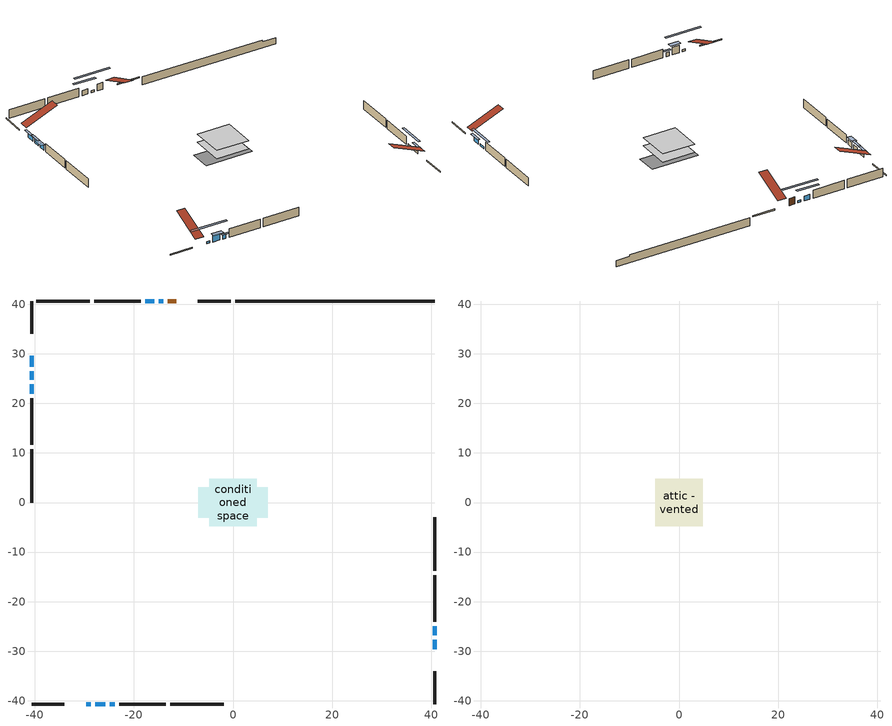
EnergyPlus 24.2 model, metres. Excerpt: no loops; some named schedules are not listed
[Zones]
conditioned space
 floor outside (Floor1 construction): -1.43,-1.43 -1.43,1.43 1.43,1.43 1.43,-1.43 z0.31
 floor adiabatic (AdiabaticFloorConstruction): -4.83,-4.83 -4.83,4.83 4.83,4.83 4.83,-4.83 z0.31
 floor foundation (Slab1 construction): -6.98,-3.06 -6.98,3.06 6.98,3.06 6.98,-3.06 z-2.05
 wall outside (RimJoist1 construction): -0.44,40.63 -7.06,40.63 / -40.63,-40.63 -34.01,-40.63 / -40.63,40.63 -40.63,34.01 / 40.63,-40.63 40.63,-34.01 z0.31:0.61
 wall outside (AdiabaticWallConstruction 1): -11.44,40.63 -13.16,40.63 z0.31:2.34
 wall outside (AdiabaticWallConstruction): 40.63,-29.64 40.63,-27.7 / -24.83,-40.63 -23.86,-40.63 z0.31:1.43; 40.63,-26.78 40.63,-24.95 / -14.08,40.63 -15,40.63 / -29.64,-40.63 -28.72,-40.63 z0.31:0.92; -15.93,40.63 -17.71,40.63 z0.31:1.78; -40.63,29.64 -40.63,27.35 z0.31:1.45; -40.63,26.42 -40.63,24.74 z0.31:1.58; -27.79,-40.63 -25.76,-40.63 z0.31:2.5; -40.63,23.82 -40.63,21.96 z0.31:1.76
 wall outside (Wall1 construction): -18.63,40.63 -28,40.63 / -22.94,-40.63 -13.57,-40.63 / -40.63,21.03 -40.63,11.67 / 40.63,-24.02 40.63,-14.65 z0.31:2.75
 wall outside (Wall2 construction): -28.93,40.63 -39.7,40.63 / -12.64,-40.63 -1.87,-40.63 / -40.63,10.74 -40.63,-0.04 / 40.63,-13.72 40.63,-2.95 z0.31:2.75
 wall foundation (FoundationWall1 construction): 0.49,40.63,-2.05 0.49,40.63,0.31 36.62,40.63,0.31 36.62,40.63,-0.25 40.63,40.63,-0.25 40.63,40.63,-2.05
 window (WindowConstruction): 40.63,-29.64 40.63,-27.7 z0.31:1.43
 window (WindowConstruction 7): 40.63,-26.77 40.63,-24.95 z0.31:0.92
 window (WindowConstruction 8): -14.09,40.63 -15,40.63 z0.31:0.92
 window (WindowConstruction 9): -29.64,-40.63 -28.72,-40.63 z0.31:0.92
 window (WindowConstruction 1): -15.93,40.63 -17.71,40.63 z0.31:1.78
 window (WindowConstruction 2): -40.63,29.64 -40.63,27.35 z0.31:1.45
 window (WindowConstruction 3): -40.63,26.42 -40.63,24.75 z0.31:1.58
 window (WindowConstruction 4): -27.79,-40.63 -25.76,-40.63 z0.31:2.5
 window (WindowConstruction 5): -40.63,23.82 -40.63,21.96 z0.31:1.76
 window (WindowConstruction 6): -24.83,-40.63 -23.86,-40.63 z0.31:1.43
 door (Door): -11.44,40.63 -13.16,40.63 z0.31:2.34
 ceiling adiabatic (AdiabaticFloorConstruction): 4.83,-4.83 4.83,4.83 -4.83,4.83 -4.83,-4.83 z0.31
attic - vented
 floor to conditioned space (Floor2 construction Reversed): -4.83,-4.83 -4.83,4.83 4.83,4.83 4.83,-4.83 z2.75
 roof outside (Roof1 construction): -10.51,40.63,2.75 -10.51,31.34,6.62 -7.99,31.34,6.62 -7.99,40.63,2.75; -30.56,-40.63,2.75 -30.56,-31.34,6.62 -33.08,-31.34,6.62 -33.08,-40.63,2.75; -40.63,30.56,2.75 -31.34,30.56,6.62 -31.34,33.08,6.62 -40.63,33.08,2.75; 40.63,-30.56,2.75 31.34,-30.56,6.62 31.34,-33.08,6.62 40.63,-33.08,2.75
shading: 40.63,-26.94 40.63,-30.39 41.24,-30.39 41.24,-26.94 z2.19; 40.63,-21.9 40.63,-29.83 41.24,-29.83 41.24,-21.9 z3.97; -19.88,40.63 -9.21,40.63 -9.21,41.24 -19.88,41.24 z5.8; -23.84,-40.63 -34.52,-40.63 -34.52,-41.24 -23.84,-41.24 z5.8; -20.15,40.63 -13.49,40.63 -13.49,41.24 -20.15,41.24 z4.22; -40.63,26.59 -40.63,30.39 -41.24,30.39 -41.24,26.59 z2.21; -40.63,23.99 -40.63,27.18 -41.24,27.18 -41.24,23.99 z2.34; -25.3,-40.63 -28.25,-40.63 -28.25,-41.85 -25.3,-41.85 z2.96; -40.63,21.5 -40.63,24.28 -41.85,24.28 -41.85,21.5 z2.22; -23.4,-40.63 -25.29,-40.63 -25.29,-41.24 -23.4,-41.24 z1.89
[Building]
Building 1: Terrain=Suburbs
[Site:Location]
Mont Joli AP_QC: Latitude {deg}=48.61; Longitude {deg}=-68.21; Time Zone {hr}=-5; Elevation {m}=52; Keep Site Location Information=Yes
[Site:GroundTemperature:Shallow]
-0.843868, -3.04892, -3.2255, -2.1791, 2.02165, 6.20283, 9.82768, 12.1239, 12.319, 10.4514, 6.91898, 2.86606
[Site:WaterMainsTemperature]
Calculation Method=Schedule; Temperature Schedule=mains temperature schedule
[Material] Roughness=Rough; Thermal Absorptance=0.9
Name | Thickness {m} | Conductivity {W/m-K} | Density {kg/m3} | Specific Heat {J/kg-K} | Solar Absorptance | Visible Absorptance
asphalt or fiberglass shingles | 0.00635 | 0.162714 | 1121.4 | 1465.45 | 0.4 | 0.4
ceiling loosefill ins | 0.254 | 0.0480833 | 16.02 | 1046.75 | 0.7 | 0.7
ceiling stud and cavity | 0.1397 | 0.22475 | 65.682 | 1177.47 | 0.7 | 0.7
concrete 4.0 in. | 0.1016 | 1.803125 | 2242.8 | 837.4 | 0.7 | 0.7
concrete 8.0 in. | 0.2032 | 1.803125 | 2242.8 | 837.4 | 0.7 | 0.7
door material | 0.04445 | 0.0451087 | 512.64 | 1214.23 | 0.7 | 0.7
exterior vertical ins | 0.0134161 | 0.029427 | 32.04 | 1214.23 | 0.7 | 0.7
floor covering | 0.0127 | 0.0433444 | 54.468 | 1339.84 | 0.6 | 0.6
floor rigid ins; wall rigid ins 2 | 0.512978 | 0.029427 | 32.04 | 1214.23 | 0.7 | 0.7
floor stud and cavity | 0.1397 | 0.0912768 | 92.3553 | 1139.71 | 0.7 | 0.7
floor stud and cavity 1 | 0.1397 | 1.75129 | 37.0049 | 1207.88 | 0.7 | 0.7
furniture material conditioned space 1 | 0.1524 | 0.115458 | 640.8 | 1214.23 | 0.6 | 0.6
gypsum board | 0.0127 | 0.160291 | 801 | 837.4 | 0.6 | 0.6
gypsum board 1 | 0.0127 | 0.160291 | 801 | 837.4 | 0.7 | 0.7
osb sheathing 0.5 in. | 0.0127 | 0.115458 | 512.64 | 1214.23 | 0.7 | 0.7
osb sheathing 0.75 in. | 0.01905 | 0.115458 | 512.64 | 1214.23 | 0.7 | 0.7
osb sheathing 2.0 in. | 0.0508 | 0.115458 | 512.64 | 1214.23 | 0.7 | 0.7
rim joist stud and cavity | 0.0508 | 0.028103 | 125.044 | 1163.47 | 0.6 | 0.6
wall rigid ins | 0.051816 | 0.029427 | 32.04 | 1214.23 | 0.7 | 0.7
wall rigid ins 1 | 0.103632 | 0.029427 | 32.04 | 1214.23 | 0.7 | 0.7
wall stud and cavity | 0.1397 | 0.130922 | 139.0536 | 1170.24 | 0.7 | 0.7
wall stud and cavity 1 | 0.1397 | 0.592116 | 139.0536 | 1170.24 | 0.7 | 0.7
wall stud and cavity 2 | 0.0889 | 0.380278 | 52.3479 | 1209.89 | 0.7 | 0.7
wall stud and cavity 3 | 0.0889 | 0.391764 | 83.0341 | 1211.67 | 0.7 | 0.7
wood siding | 0.0254 | 0.102417 | 544.68 | 1172.36 | 0.4 | 0.4
wood siding 1; wood siding 2; wood siding 3 | 0.0254 | 0.102417 | 544.68 | 1172.36 | 0.7 | 0.7
[WindowMaterial:SimpleGlazingSystem]
Name | U-Factor {W/m2-K} | Solar Heat Gain Coefficient
WindowMaterial | 2.66412 | 0.57
WindowMaterial 1 | 2.66071 | 0.64
WindowMaterial 2 | 2.66355 | 0.59
WindowMaterial 3 | 2.66185 | 0.62
WindowMaterial 4 | 2.7033 | 0.61
WindowMaterial 5 | 3.0383 | 0.46
[Construction]
AdiabaticFloorConstruction: floor stud and cavity 1, floor rigid ins, osb sheathing 0.75 in., floor covering
AdiabaticWallConstruction: wood siding 2, wall rigid ins 2, wall stud and cavity 2, gypsum board
AdiabaticWallConstruction 1: wood siding 3, wall rigid ins 2, wall stud and cavity 2, gypsum board
Door: door material
Floor1 construction: floor stud and cavity, osb sheathing 0.75 in., floor covering
Floor2 construction Reversed: gypsum board, ceiling stud and cavity, ceiling loosefill ins
FoundationWall1 construction: concrete 8.0 in., gypsum board 1
furniture construction conditioned space 1: furniture material conditioned space 1
PartitionWallConstruction: gypsum board, wall stud and cavity 3, gypsum board
RimJoist1 construction: wood siding 1, osb sheathing 2.0 in., rim joist stud and cavity
Roof1 construction: asphalt or fiberglass shingles
Slab1 construction: concrete 4.0 in.
Wall1 construction: wood siding, wall rigid ins, osb sheathing 0.5 in., wall stud and cavity, gypsum board
Wall2 construction: wood siding, wall rigid ins 1, osb sheathing 0.5 in., wall stud and cavity 1, gypsum board
WindowConstruction; WindowConstruction 6: WindowMaterial
WindowConstruction 1; WindowConstruction 5: WindowMaterial 1
WindowConstruction 2: WindowMaterial 2
WindowConstruction 3: WindowMaterial 3
WindowConstruction 4: WindowMaterial 4
WindowConstruction 7; WindowConstruction 8; WindowConstruction 9: WindowMaterial 5
[Zone] Multiplier=1; Part of Total Floor Area=Yes
Name | Volume {m3}
attic - vented | 57.9367
conditioned space | 448.3
[Space]
Name | Zone | Volume {m3}
attic - vented 1 | attic - vented | 57.9367
conditioned space 1 | conditioned space | 448.3
[ZoneInfiltration:EffectiveLeakageArea]
infil attic - vented 1: Zone or Space=attic - vented 1; Schedule=Always On Discrete; Effective Air Leakage Area {cm2}=3251.48; Stack Coefficient=0.000269148; Wind Coefficient=1.10845e-05
[ZoneMixing]
whole house fan mix: Zone or Space=attic - vented; Schedule=Always On Continuous; Design Flow Rate Calculation Method=Flow/Zone; Design Flow Rate {m3/s}=0; Source Zone or Space=conditioned space
[SurfaceProperty:ExposedFoundationPerimeter]
Slab1: Exposed Perimeter Calculation Method=TotalExposedPerimeter; Total Exposed Perimeter {m}=40.143
[InternalMass] Zone or ZoneList=conditioned space; Space or SpaceList=conditioned space 1
Name | Construction | Surface Area {m2}
furniture mass conditioned space 1 | furniture construction conditioned space 1 | 74.8122
partition wall mass | PartitionWallConstruction | 187.031
[Lights]
interior lighting: Zone or ZoneList or Space or SpaceList=conditioned space 1; Schedule=interior lighting schedule; Design Level Calculation Method=LightingLevel; Lighting Level {W}=343.2; Return Air Fraction=0; Fraction Radiant=0.6; Fraction Visible=0.2; Fraction Replaceable=1
[People]
occupants: Zone or ZoneList or Space or SpaceList=conditioned space 1; Number of People Schedule=occupants schedule; Number of People Calculation Method=People; Number of People=3; Fraction Radiant=0.314171; Sensible Heat Fraction=0.56303; Activity Level Schedule=occupants activity schedule; Carbon Dioxide Generation Rate {m3/s-W}=0; Enable ASHRAE 55 Comfort Warnings=No; Mean Radiant Temperature Calculation Type=EnclosureAveraged
[ElectricEquipment] Zone or ZoneList or Space or SpaceList=conditioned space 1; Design Level Calculation Method=EquipmentLevel
Name | Schedule | Design Level {W} | Fraction Latent | Fraction Radiant | Fraction Lost
clothes dryer | clothes dryer schedule | 140.772 | 0.015 | 0.081 | 0.85
clothes washer | clothes washer schedule | 32.1985 | 0.03 | 0.162 | 0.7
cooking range | cooking range schedule | 215.147 | 0.08 | 0.432 | 0.2
dishwasher | dishwasher schedule | 66.8632 | 0.3 | 0.18 | 0.4
fridge | fridge schedule | 72.9452 | 0 | 0.6 | 0
mech vent bath fan 0 | mech vent bath fan 0 schedule | 50.2 | 0 | 0 | 1
mech vent house fan | mech vent house fan schedule | 0.95 | 0 | 0 | 1
mech vent house fan cfis | mech vent house fan cfis schedule | 0 | 0 | 0 | 0
misc plug loads | misc plug loads schedule | 494.7 | 0.045 | 0.513 | 0.1
whole house fan | Always On Discrete | 0 | 0 | 0 | 1
[OtherEquipment] Zone or ZoneList or Space or SpaceList=conditioned space 1; Design Level Calculation Method=EquipmentLevel
Name | Fuel Type | Schedule | Design Level {W} | Fraction Latent | Fraction Radiant | Fraction Lost
clothes dryer 1 | Electricity | clothes dryer schedule | 0 | 0.015 | 0.081 | 0.85
cooking range 1 | Electricity | cooking range schedule | 0 | 0.08 | 0.432 | 0.2
general water use latent | None | general water use schedule | 62.594 | 1 | 0 | 0
general water use sensible | None | general water use schedule | -61.6891 | 0 | 0.6 | 0
mech vent house fan latent load | None | Always On Discrete | 0 | 1 | 0 | 0
mech vent house fan sensible load | None | Always On Discrete | 0 | 0 | 0 | 0
water heater energy adjustment1 | Electricity | Always On Discrete | 0.01 | 0 | 0 | 1
[ZoneInfiltration:DesignFlowRate] Zone or ZoneList or Space or SpaceList=conditioned space 1; Schedule=Always On Discrete; Design Flow Rate Calculation Method=Flow/Zone; Design Flow Rate {m3/s}=0
infil flow; natural vent flow; whole house fan flow
[ZoneControl:Thermostat]
conditioned space Thermostat: Zone or ZoneList=conditioned space; Control Type Schedule=conditioned space Thermostat Schedule; Control 1=conditioned space temperature setpoint; Temperature Difference Between Cutout And Setpoint {deltaC}=0
[ZoneHVAC:Baseboard:Convective:Electric]
electric baseboard: Availability Schedule=Always On Discrete; Heating Design Capacity {W}=11025.6; Efficiency=1
[AirLoopHVAC:UnitarySystem]
unit heater unitary system: Control Type=Load; Controlling Zone or Thermostat Location=conditioned space; Dehumidification Control Type=None; Availability Schedule=Always On Discrete; Supply Fan=unit heater supply fan; Fan Placement=BlowThrough; Supply Air Fan Operating Mode Schedule=unit heater auto fan schedule; Heating Coil=unit heater htg coil; DX Heating Coil Sizing Ratio=1; Use DOAS DX Cooling Coil=No; Minimum Supply Air Temperature {C}=2; Latent Load Control=SensibleOnlyLoadControl; Cooling Supply Air Flow Rate Method=None; Heating Supply Air Flow Rate Method=SupplyAirFlowRate; Heating Supply Air Flow Rate {m3/s}=0.00141584; No Load Supply Air Flow Rate Method=SupplyAirFlowRate; No Load Supply Air Flow Rate {m3/s}=0; No Load Supply Air Flow Rate Control Set To Low Speed=Yes; Maximum Supply Air Temperature {C}=48.8889; Maximum Outdoor Dry-Bulb Temperature for Supplemental Heater Operation {C}=21; Ancillary On-Cycle Electric Power {W}=0; Ancillary Off-Cycle Electric Power {W}=0
[Fan:SystemModel]
unit heater supply fan: Availability Schedule=Always On Discrete; Design Maximum Air Flow Rate {m3/s}=0.00141584; Speed Control Method=Discrete; Electric Power Minimum Flow Rate Fraction=0.2; Design Pressure Rise {Pa}=500; Motor Efficiency=1; Motor In Air Stream Fraction=1; Design Electric Power Consumption {W}=Autosize; Design Power Sizing Method=PowerPerFlow; Electric Power Per Unit Flow Rate {W/(m3/s)}=28251.7; Electric Power Per Unit Flow Rate Per Unit Pressure {W/((m3/s)-Pa)}=1.66667; Fan Total Efficiency=0.7; Motor Loss Radiative Fraction=0; Number of Speeds=1; Speed Flow Fraction 1=1; Speed Electric Power Fraction 1=1
[Coil:Heating:Fuel]
unit heater htg coil: Availability Schedule=Always On Discrete; Fuel Type=OtherFuel1; Burner Efficiency=0.3; Nominal Capacity {W}=0.293071; On Cycle Parasitic Electric Load {W}=0; Off Cycle Parasitic Fuel Load {W}=0
[Zone equipment]
conditioned space: electric baseboard, unit heater unitary system
[Foundation:Kiva]
Foundation Kiva 1: Initial Indoor Air Temperature {C}=18; Wall Height Above Grade {m}=0.310012; Wall Depth Below Slab {m}=0.2032; Custom Block Material Name 1=exterior vertical ins; Custom Block Depth 1 {m}=2.36001; Custom Block X Position 1 {m}=0.2159; Custom Block Z Position 1 {m}=0
[Foundation:Kiva:Settings]
Soil Conductivity {W/m-K}=0.849921; Soil Density {kg/m3}=1842.3; Soil Specific Heat {J/kg-K}=418.7; Ground Solar Absorptivity=0.9; Ground Thermal Absorptivity=0.9; Ground Surface Roughness {m}=0.03; Far-Field Width {m}=40; Deep-Ground Boundary Condition=ZeroFlux; Deep-Ground Depth {m}=40; Minimum Cell Dimension {m}=0.2; Maximum Cell Growth Coefficient=3; Simulation Timestep=Timestep
[Exterior:Lights]
exterior lighting: Schedule=exterior lighting schedule; Design Level {W}=75.6
[EnergyManagementSystem:GlobalVariable]
infil_program_Qfan
infil_program_Qinf
natural_vent_program_Qnv
natural_vent_program_Qwhf
[EnergyManagementSystem:Sensor]
Name | Output:Variable or Output:Meter Index Key | Output:Variable or Output:Meter
airflow_gain | infil flow | Infiltration Sensible Heat Gain Energy
airflow_gain_1 | natural vent flow | Infiltration Sensible Heat Gain Energy
airflow_gain_2 | whole house fan flow | Infiltration Sensible Heat Gain Energy
airflow_loss | infil flow | Infiltration Sensible Heat Loss Energy
airflow_loss_1 | natural vent flow | Infiltration Sensible Heat Loss Energy
airflow_loss_2 | whole house fan flow | Infiltration Sensible Heat Loss Energy
clg_load_cond |  | Cooling:EnergyTransfer:Zone:CONDITIONED SPACE
clg_sp_s; clg_sp_s_1 | cooling setpoint | Schedule Value
clothes_dryer_exhaust_0_sch_s | clothes dryer exhaust 0 schedule | Schedule Value
conditioned_space_clg_unmet_s | conditioned space | Zone Cooling Setpoint Not Met Time
conditioned_space_htg_unmet_s | conditioned space | Zone Heating Setpoint Not Met Time
cool_season | cooling season schedule | Schedule Value
fridge_tin_s | conditioned space | Zone Mean Air Temperature
htg_load_cond |  | Heating:EnergyTransfer:Zone:CONDITIONED SPACE
htg_sp_s; htg_sp_s_1 | heating setpoint | Schedule Value
ig_ee_conv | clothes dryer | Electric Equipment Convective Heating Energy
ig_ee_conv_2 | cooking range | Electric Equipment Convective Heating Energy
ig_ee_conv_4 | fridge | Electric Equipment Convective Heating Energy
ig_ee_conv_5 | misc plug loads | Electric Equipment Convective Heating Energy
ig_ee_conv_6 | whole house fan | Electric Equipment Convective Heating Energy
ig_ee_rad | clothes dryer | Electric Equipment Radiant Heating Energy
ig_ee_rad_2 | cooking range | Electric Equipment Radiant Heating Energy
ig_ee_rad_4 | fridge | Electric Equipment Radiant Heating Energy
ig_ee_rad_5 | misc plug loads | Electric Equipment Radiant Heating Energy
ig_ee_rad_6 | whole house fan | Electric Equipment Radiant Heating Energy
ig_lgt_conv | interior lighting | Lights Convective Heating Energy
ig_lgt_rad | interior lighting | Lights Radiant Heating Energy
ig_lgt_vis | interior lighting | Lights Visible Radiation Heating Energy
ig_oe_conv | clothes dryer 1 | Other Equipment Convective Heating Energy
ig_oe_conv_1 | cooking range 1 | Other Equipment Convective Heating Energy
ig_oe_conv_2 | general water use latent | Other Equipment Convective Heating Energy
ig_oe_conv_3 | general water use sensible | Other Equipment Convective Heating Energy
ig_oe_conv_4 | water heater energy adjustment1 | Other Equipment Convective Heating Energy
ig_oe_rad | clothes dryer 1 | Other Equipment Radiant Heating Energy
ig_oe_rad_1 | cooking range 1 | Other Equipment Radiant Heating Energy
ig_oe_rad_2 | general water use latent | Other Equipment Radiant Heating Energy
ig_oe_rad_3 | general water use sensible | Other Equipment Radiant Heating Energy
ig_oe_rad_4 | water heater energy adjustment1 | Other Equipment Radiant Heating Energy
ig_ppl_conv | occupants | People Convective Heating Energy
ig_ppl_rad | occupants | People Radiant Heating Energy
im_conv | furniture mass conditioned space 1 | Surface Inside Face Convection Heat Gain Energy
im_conv_1 | partition wall mass | Surface Inside Face Convection Heat Gain Energy
im_ig | furniture mass conditioned space 1 | Surface Inside Face Internal Gains Radiation Heat Gain Energy
im_ig_1 | partition wall mass | Surface Inside Face Internal Gains Radiation Heat Gain Energy
im_lgt | furniture mass conditioned space 1 | Surface Inside Face Lights Radiation Heat Gain Energy
im_lgt_1 | partition wall mass | Surface Inside Face Lights Radiation Heat Gain Energy
im_sol | furniture mass conditioned space 1 | Surface Inside Face Solar Radiation Heat Gain Energy
im_sol_1 | partition wall mass | Surface Inside Face Solar Radiation Heat Gain Energy
im_surf | furniture mass conditioned space 1 | Surface Inside Face Net Surface Thermal Radiation Heat Gain Energy
im_surf_1 | partition wall mass | Surface Inside Face Net Surface Thermal Radiation Heat Gain Energy
mech_vent_bath_fan_0_sch_s | mech vent bath fan 0 schedule | Schedule Value
mv_conv | mech vent bath fan 0 | Electric Equipment Convective Heating Energy
mv_conv_1 | mech vent house fan | Electric Equipment Convective Heating Energy
mv_conv_2 | mech vent house fan cfis | Electric Equipment Convective Heating Energy
mv_conv_3 | mech vent house fan latent load | Other Equipment Convective Heating Energy
mv_conv_4 | mech vent house fan sensible load | Other Equipment Convective Heating Energy
mv_rad | mech vent bath fan 0 | Electric Equipment Radiant Heating Energy
mv_rad_1 | mech vent house fan | Electric Equipment Radiant Heating Energy
mv_rad_2 | mech vent house fan cfis | Electric Equipment Radiant Heating Energy
mv_rad_3 | mech vent house fan latent load | Other Equipment Radiant Heating Energy
mv_rad_4 | mech vent house fan sensible load | Other Equipment Radiant Heating Energy
natural_vent_s | natural vent schedule | Schedule Value
out_pb_s |  | Site Outdoor Air Barometric Pressure
out_wt_s |  | Site Outdoor Air Humidity Ratio
site_vw_s |  | Site Wind Speed
ss_back_out | Window1 | Surface Window Shortwave from Zone Back Out Window Heat Transfer Rate
ss_back_out_1 | Window10 | Surface Window Shortwave from Zone Back Out Window Heat Transfer Rate
ss_back_out_2 | Window12 | Surface Window Shortwave from Zone Back Out Window Heat Transfer Rate
ss_back_out_3 | Window13 | Surface Window Shortwave from Zone Back Out Window Heat Transfer Rate
ss_back_out_4 | Window3 | Surface Window Shortwave from Zone Back Out Window Heat Transfer Rate
ss_back_out_5 | Window4 | Surface Window Shortwave from Zone Back Out Window Heat Transfer Rate
ss_back_out_6 | Window6 | Surface Window Shortwave from Zone Back Out Window Heat Transfer Rate
ss_back_out_7 | Window7 | Surface Window Shortwave from Zone Back Out Window Heat Transfer Rate
ss_back_out_8 | Window8 | Surface Window Shortwave from Zone Back Out Window Heat Transfer Rate
ss_back_out_9 | Window9 | Surface Window Shortwave from Zone Back Out Window Heat Transfer Rate
ss_conv | Door1 | Surface Inside Face Convection Heat Gain Energy
ss_conv_1 | Window1 | Surface Inside Face Convection Heat Gain Energy
ss_conv_10 | Window9 | Surface Inside Face Convection Heat Gain Energy
ss_conv_2 | Window10 | Surface Inside Face Convection Heat Gain Energy
ss_conv_3 | Window12 | Surface Inside Face Convection Heat Gain Energy
ss_conv_4 | Window13 | Surface Inside Face Convection Heat Gain Energy
ss_conv_5 | Window3 | Surface Inside Face Convection Heat Gain Energy
ss_conv_6 | Window4 | Surface Inside Face Convection Heat Gain Energy
ss_conv_7 | Window6 | Surface Inside Face Convection Heat Gain Energy
ss_conv_8 | Window7 | Surface Inside Face Convection Heat Gain Energy
ss_conv_9 | Window8 | Surface Inside Face Convection Heat Gain Energy
ss_ig | Door1 | Surface Inside Face Internal Gains Radiation Heat Gain Energy
ss_ig_1 | Window1 | Surface Inside Face Internal Gains Radiation Heat Gain Energy
ss_ig_10 | Window9 | Surface Inside Face Internal Gains Radiation Heat Gain Energy
ss_ig_2 | Window10 | Surface Inside Face Internal Gains Radiation Heat Gain Energy
ss_ig_3 | Window12 | Surface Inside Face Internal Gains Radiation Heat Gain Energy
ss_ig_4 | Window13 | Surface Inside Face Internal Gains Radiation Heat Gain Energy
ss_ig_5 | Window3 | Surface Inside Face Internal Gains Radiation Heat Gain Energy
ss_ig_6 | Window4 | Surface Inside Face Internal Gains Radiation Heat Gain Energy
ss_ig_7 | Window6 | Surface Inside Face Internal Gains Radiation Heat Gain Energy
ss_ig_8 | Window7 | Surface Inside Face Internal Gains Radiation Heat Gain Energy
ss_ig_9 | Window8 | Surface Inside Face Internal Gains Radiation Heat Gain Energy
ss_lgt | Door1 | Surface Inside Face Lights Radiation Heat Gain Energy
ss_sol | Door1 | Surface Inside Face Solar Radiation Heat Gain Energy
ss_surf | Door1 | Surface Inside Face Net Surface Thermal Radiation Heat Gain Energy
ss_surf_1 | Window1 | Surface Inside Face Net Surface Thermal Radiation Heat Gain Energy
ss_surf_10 | Window9 | Surface Inside Face Net Surface Thermal Radiation Heat Gain Energy
ss_surf_2 | Window10 | Surface Inside Face Net Surface Thermal Radiation Heat Gain Energy
ss_surf_3 | Window12 | Surface Inside Face Net Surface Thermal Radiation Heat Gain Energy
ss_surf_4 | Window13 | Surface Inside Face Net Surface Thermal Radiation Heat Gain Energy
ss_surf_5 | Window3 | Surface Inside Face Net Surface Thermal Radiation Heat Gain Energy
ss_surf_6 | Window4 | Surface Inside Face Net Surface Thermal Radiation Heat Gain Energy
ss_surf_7 | Window6 | Surface Inside Face Net Surface Thermal Radiation Heat Gain Energy
ss_surf_8 | Window7 | Surface Inside Face Net Surface Thermal Radiation Heat Gain Energy
ss_surf_9 | Window8 | Surface Inside Face Net Surface Thermal Radiation Heat Gain Energy
ss_trans_in | Window1 | Surface Window Transmitted Solar Radiation Rate
ss_trans_in_1 | Window10 | Surface Window Transmitted Solar Radiation Rate
ss_trans_in_2 | Window12 | Surface Window Transmitted Solar Radiation Rate
ss_trans_in_3 | Window13 | Surface Window Transmitted Solar Radiation Rate
ss_trans_in_4 | Window3 | Surface Window Transmitted Solar Radiation Rate
ss_trans_in_5 | Window4 | Surface Window Transmitted Solar Radiation Rate
ss_trans_in_6 | Window6 | Surface Window Transmitted Solar Radiation Rate
ss_trans_in_7 | Window7 | Surface Window Transmitted Solar Radiation Rate
ss_trans_in_8 | Window8 | Surface Window Transmitted Solar Radiation Rate
ss_trans_in_9 | Window9 | Surface Window Transmitted Solar Radiation Rate
ss_trans_out | Window1 | Surface Inside Face Initial Transmitted Diffuse Transmitted Out Window Solar Radiation Rate
ss_trans_out_1 | Window10 | Surface Inside Face Initial Transmitted Diffuse Transmitted Out Window Solar Radiation Rate
ss_trans_out_2 | Window12 | Surface Inside Face Initial Transmitted Diffuse Transmitted Out Window Solar Radiation Rate
ss_trans_out_3 | Window13 | Surface Inside Face Initial Transmitted Diffuse Transmitted Out Window Solar Radiation Rate
ss_trans_out_4 | Window3 | Surface Inside Face Initial Transmitted Diffuse Transmitted Out Window Solar Radiation Rate
ss_trans_out_5 | Window4 | Surface Inside Face Initial Transmitted Diffuse Transmitted Out Window Solar Radiation Rate
ss_trans_out_6 | Window6 | Surface Inside Face Initial Transmitted Diffuse Transmitted Out Window Solar Radiation Rate
